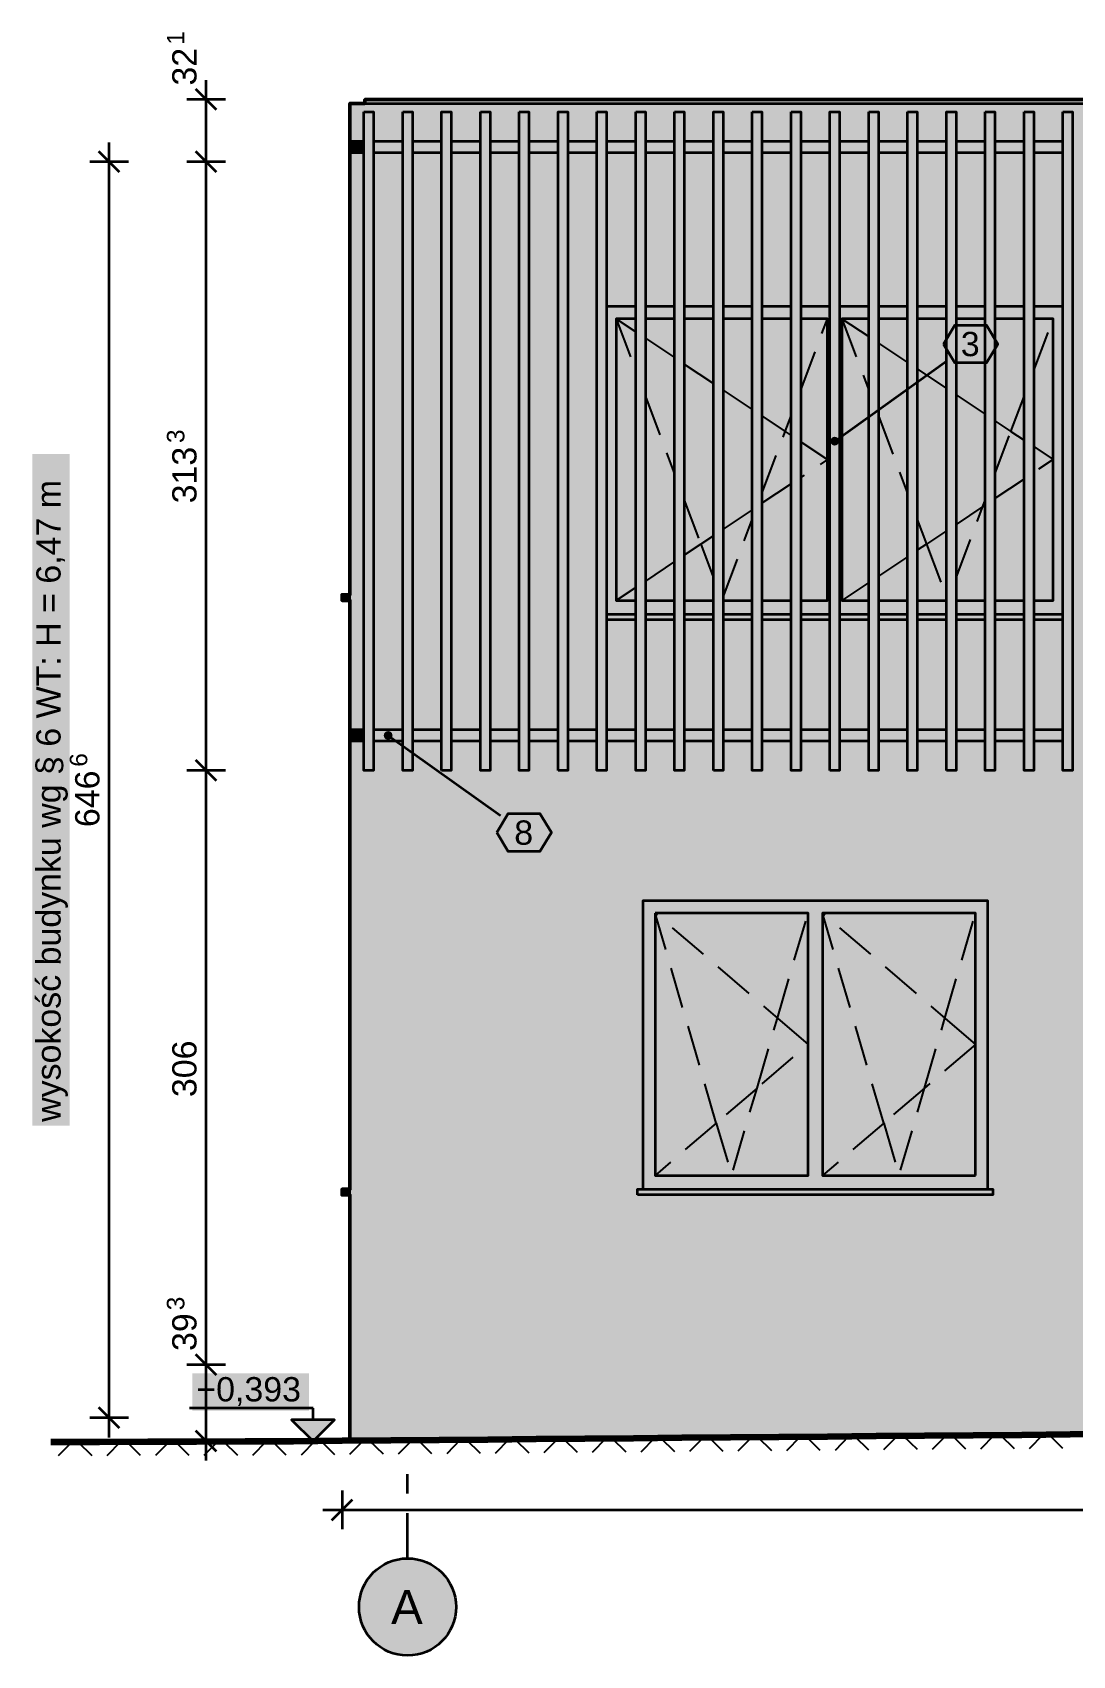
# Model space of a CAD drawing. Header units: metres. Extents: x -8.8 to 9.1, y -1.5 to 7.1.
# Drawn here: x -8.78 to -3.43, y -1.5 to 6.86 of the extents above; entities that cross this region are included whole.
import ezdxf

# ---------------------------------------------------------------- set-up
doc = ezdxf.new("R2010")
doc.units = ezdxf.units.M
doc.linetypes.add('KRESKOWA', pattern=[5.25, 4.2, -1.05])
doc.linetypes.add('PUNKTOWA', pattern=[10.5, 8.4, -1.05, 0, -1.05])
for name, color, linetype, lineweight in [('A-ELEWACJE', 7, 'Continuous', 35), ('A-KRESKOWANIE', 8, 'Continuous', 18), ('A-MASKA', 7, 'Continuous', 18), ('A-OPISY', 2, 'Continuous', 25), ('A-OSIE', 1, 'PUNKTOWA', 25), ('A-RZEDNE', 1, 'Continuous', 25), ('A-TEREN', 32, 'Continuous', 50), ('A-WYMIARY', 1, 'Continuous', 25)]:
    doc.layers.add(name, color=color, linetype=linetype, lineweight=lineweight)
doc.styles.add('PL_ARIAL', font='arial.ttf')

msp = doc.modelspace()

# ---------------------------------------------------------------- hatches: boundary and pattern name
at = {"layer": 'A-ELEWACJE', "true_color": 0xf5f4f1}
for points in [[(-5.8515, 6.4935), (-3.4515, 6.4935), (-1.6515, 6.4935), (1.9485, 6.4935), (3.4385, 6.4935), (3.4385, 6.3), (3.3735, 6.3), (3.3735, 6.45), (3.3235, 6.45), (3.3235, 6.3), (3.1735, 6.3), (3.1735, 6.45), (3.1235, 6.45), (3.1235, 6.3), (2.9735, 6.3), (2.9735, 6.45), (2.9235, 6.45), (2.9235, 6.3), (2.7735, 6.3), (2.7735, 6.45), (2.7235, 6.45), (2.7235, 6.3), (2.5735, 6.3), (2.5735, 6.45), (2.5235, 6.45), (2.5235, 6.3), (2.3735, 6.3), (2.3735, 6.45), (2.3235, 6.45), (2.3235, 6.3), (2.1735, 6.3), (2.1735, 6.45), (2.1235, 6.45), (2.1235, 6.3), (1.9735, 6.3), (1.9735, 6.45), (1.9235, 6.45), (1.9235, 6.3), (1.7735, 6.3), (1.7735, 6.45), (1.7235, 6.45), (1.7235, 6.3), (1.5735, 6.3), (1.5735, 6.45), (1.5235, 6.45), (1.5235, 6.3), (1.3735, 6.3), (1.3735, 6.45), (1.3235, 6.45), (1.3235, 6.3), (1.1735, 6.3), (1.1735, 6.45), (1.1235, 6.45), (1.1235, 6.3), (0.9735, 6.3), (0.9735, 6.45), (0.9235, 6.45), (0.9235, 6.3), (0.7735, 6.3), (0.7735, 6.45), (0.7235, 6.45), (0.7235, 6.3), (0.5735, 6.3), (0.5735, 6.45), (0.5235, 6.45), (0.5235, 6.3), (0.3735, 6.3), (0.3735, 6.45), (0.3235, 6.45), (0.3235, 6.3), (0.1735, 6.3), (0.1735, 6.45), (0.1235, 6.45), (0.1235, 6.3), (-0.0265, 6.3), (-0.0265, 6.45), (-0.0765, 6.45), (-0.0765, 6.3), (-0.2265, 6.3), (-0.2265, 6.45), (-0.2765, 6.45), (-0.2765, 6.3), (-0.4265, 6.3), (-0.4265, 6.45), (-0.4765, 6.45), (-0.4765, 6.3), (-0.6265, 6.3), (-0.6265, 6.45), (-0.6765, 6.45), (-0.6765, 6.3), (-0.8265, 6.3), (-0.8265, 6.45), (-0.8765, 6.45), (-0.8765, 6.3), (-1.0265, 6.3), (-1.0265, 6.45), (-1.0765, 6.45), (-1.0765, 6.3), (-1.2265, 6.3), (-1.2265, 6.45), (-1.2765, 6.45), (-1.2765, 6.3), (-1.4265, 6.3), (-1.4265, 6.45), (-1.4765, 6.45), (-1.4765, 6.3), (-1.6265, 6.3), (-1.6265, 6.45), (-1.6765, 6.45), (-1.6765, 6.3), (-1.8265, 6.3), (-1.8265, 6.45), (-1.8765, 6.45), (-1.8765, 6.3), (-2.0265, 6.3), (-2.0265, 6.45), (-2.0765, 6.45), (-2.0765, 6.3), (-2.2265, 6.3), (-2.2265, 6.45), (-2.2765, 6.45), (-2.2765, 6.3), (-2.4265, 6.3), (-2.4265, 6.45), (-2.4765, 6.45), (-2.4765, 6.3), (-2.6265, 6.3), (-2.6265, 6.45), (-2.6765, 6.45), (-2.6765, 6.3), (-2.8265, 6.3), (-2.8265, 6.45), (-2.8765, 6.45), (-2.8765, 6.3), (-3.0265, 6.3), (-3.0265, 6.45), (-3.0765, 6.45), (-3.0765, 6.3), (-3.2265, 6.3), (-3.2265, 6.45), (-3.2765, 6.45), (-3.2765, 6.3), (-3.4265, 6.3), (-3.4265, 6.45), (-3.4765, 6.45), (-3.4765, 6.3), (-3.6265, 6.3), (-3.6265, 6.45), (-3.6765, 6.45), (-3.6765, 6.3), (-3.8265, 6.3), (-3.8265, 6.45), (-3.8765, 6.45), (-3.8765, 6.3), (-4.0265, 6.3), (-4.0265, 6.45), (-4.0765, 6.45), (-4.0765, 6.3), (-4.2265, 6.3), (-4.2265, 6.45), (-4.2765, 6.45), (-4.2765, 6.3), (-4.4265, 6.3), (-4.4265, 6.45), (-4.4765, 6.45), (-4.4765, 6.3), (-4.6265, 6.3), (-4.6265, 6.45), (-4.6765, 6.45), (-4.6765, 6.3), (-4.8265, 6.3), (-4.8265, 6.45), (-4.8765, 6.45), (-4.8765, 6.3), (-5.0265, 6.3), (-5.0265, 6.45), (-5.0765, 6.45), (-5.0765, 6.3), (-5.2265, 6.3), (-5.2265, 6.45), (-5.2765, 6.45), (-5.2765, 6.3), (-5.4265, 6.3), (-5.4265, 6.45), (-5.4765, 6.45), (-5.4765, 6.3), (-5.6265, 6.3), (-5.6265, 6.45), (-5.6765, 6.45), (-5.6765, 6.3), (-5.8265, 6.3), (-5.8265, 6.45), (-5.8765, 6.45), (-5.8765, 6.3), (-6.0265, 6.3), (-6.0265, 6.45), (-6.0765, 6.45), (-6.0765, 6.3), (-6.2265, 6.3), (-6.2265, 6.45), (-6.2765, 6.45), (-6.2765, 6.3), (-6.4265, 6.3), (-6.4265, 6.45), (-6.4765, 6.45), (-6.4765, 6.3), (-6.6265, 6.3), (-6.6265, 6.45), (-6.6765, 6.45), (-6.6765, 6.3), (-6.8265, 6.3), (-6.8265, 6.45), (-6.8765, 6.45), (-6.8765, 6.3), (-7.0265, 6.3), (-7.0265, 6.45), (-7.0765, 6.45), (-7.0765, 6.3), (-7.1485, 6.3), (-7.1485, 6.4935)], [(-7.1485, 6.24), (-7.0765, 6.24), (-7.0765, 3.27), (-7.1485, 3.27)], [(-7.0265, 6.24), (-6.8765, 6.24), (-6.8765, 3.27), (-7.0265, 3.27)], [(-6.8265, 6.24), (-6.6765, 6.24), (-6.6765, 3.27), (-6.8265, 3.27)], [(-6.6265, 6.24), (-6.4765, 6.24), (-6.4765, 3.27), (-6.6265, 3.27)], [(-6.4265, 6.24), (-6.2765, 6.24), (-6.2765, 3.27), (-6.4265, 3.27)], [(-6.2265, 6.24), (-6.0765, 6.24), (-6.0765, 3.27), (-6.2265, 3.27)], [(-6.0265, 6.24), (-5.8765, 6.24), (-5.8765, 3.27), (-6.0265, 3.27)], [(-5.8265, 5.448), (-5.8265, 6.24), (-5.6765, 6.24), (-5.6765, 5.448)], [(-5.6265, 5.448), (-5.6265, 6.24), (-5.4765, 6.24), (-5.4765, 5.448)], [(-5.4265, 5.448), (-5.4265, 6.24), (-5.2765, 6.24), (-5.2765, 5.448)], [(-5.2265, 5.448), (-5.2265, 6.24), (-5.0765, 6.24), (-5.0765, 5.448)], [(-5.0265, 5.448), (-5.0265, 6.24), (-4.8765, 6.24), (-4.8765, 5.448)], [(-4.8265, 5.448), (-4.8265, 6.24), (-4.6765, 6.24), (-4.6765, 5.448)], [(-4.6265, 5.448), (-4.6265, 6.24), (-4.4765, 6.24), (-4.4765, 5.448)], [(-4.4265, 5.448), (-4.4265, 6.24), (-4.2765, 6.24), (-4.2765, 5.448)], [(-4.2265, 5.448), (-4.2265, 6.24), (-4.0765, 6.24), (-4.0765, 5.448)], [(-4.0265, 5.448), (-4.0265, 6.24), (-3.8765, 6.24), (-3.8765, 5.448)], [(-3.8265, 5.448), (-3.8265, 6.24), (-3.6765, 6.24), (-3.6765, 5.448)], [(-3.6265, 5.448), (-3.6265, 6.24), (-3.4765, 6.24), (-3.4765, 5.448)], [(-3.4265, 6.24), (-3.2765, 6.24), (-3.2765, 3.27), (-3.4265, 3.27)], [(-5.6765, 3.835), (-5.6765, 3.27), (-5.8265, 3.27), (-5.8265, 3.835)], [(-5.4765, 3.835), (-5.4765, 3.27), (-5.6265, 3.27), (-5.6265, 3.835)], [(-5.2765, 3.835), (-5.2765, 3.27), (-5.4265, 3.27), (-5.4265, 3.835)], [(-5.0765, 3.835), (-5.0765, 3.27), (-5.2265, 3.27), (-5.2265, 3.835)], [(-4.8765, 3.835), (-4.8765, 3.27), (-5.0265, 3.27), (-5.0265, 3.835)], [(-4.6765, 3.835), (-4.6765, 3.27), (-4.8265, 3.27), (-4.8265, 3.835)], [(-4.4765, 3.835), (-4.4765, 3.27), (-4.6265, 3.27), (-4.6265, 3.835)], [(-4.2765, 3.835), (-4.2765, 3.27), (-4.4265, 3.27), (-4.4265, 3.835)], [(-4.0765, 3.835), (-4.0765, 3.27), (-4.2265, 3.27), (-4.2265, 3.835)], [(-3.8765, 3.835), (-3.8765, 3.27), (-4.0265, 3.27), (-4.0265, 3.835)], [(-3.6765, 3.835), (-3.6765, 3.27), (-3.8265, 3.27), (-3.8265, 3.835)], [(-3.4765, 3.835), (-3.4765, 3.27), (-3.6265, 3.27), (-3.6265, 3.835)]]:
    msp.add_hatch(color=7, dxfattribs=at).paths.add_polyline_path(points)
at = {"layer": 'A-ELEWACJE', "true_color": 0xa37650}
for points in [[(-7.0765, 6.45), (-7.0265, 6.45), (-7.0265, 3.06), (-7.0765, 3.06)], [(-6.8765, 6.45), (-6.8265, 6.45), (-6.8265, 3.06), (-6.8765, 3.06)], [(-6.6765, 3.06), (-6.6765, 6.45), (-6.6265, 6.45), (-6.6265, 3.06)], [(-6.4765, 6.45), (-6.4265, 6.45), (-6.4265, 3.06), (-6.4765, 3.06)], [(-6.2765, 6.45), (-6.2265, 6.45), (-6.2265, 3.06), (-6.2765, 3.06)], [(-6.0765, 3.06), (-6.0765, 6.45), (-6.0265, 6.45), (-6.0265, 3.06)], [(-5.8765, 6.45), (-5.8265, 6.45), (-5.8265, 3.06), (-5.8765, 3.06)], [(-5.6765, 6.45), (-5.6265, 6.45), (-5.6265, 3.06), (-5.6765, 3.06)], [(-5.4765, 6.45), (-5.4265, 6.45), (-5.4265, 3.06), (-5.4765, 3.06)], [(-5.2765, 3.06), (-5.2765, 6.45), (-5.2265, 6.45), (-5.2265, 3.06)], [(-5.0765, 6.45), (-5.0265, 6.45), (-5.0265, 3.06), (-5.0765, 3.06)], [(-4.8765, 6.45), (-4.8265, 6.45), (-4.8265, 3.06), (-4.8765, 3.06)], [(-4.6765, 3.06), (-4.6765, 6.45), (-4.6265, 6.45), (-4.6265, 3.06)], [(-4.4765, 6.45), (-4.4265, 6.45), (-4.4265, 3.06), (-4.4765, 3.06)], [(-4.2765, 6.45), (-4.2265, 6.45), (-4.2265, 3.06), (-4.2765, 3.06)], [(-4.0765, 3.06), (-4.0765, 6.45), (-4.0265, 6.45), (-4.0265, 3.06)], [(-3.8765, 6.45), (-3.8265, 6.45), (-3.8265, 3.06), (-3.8765, 3.06)], [(-3.6765, 6.45), (-3.6265, 6.45), (-3.6265, 3.06), (-3.6765, 3.06)], [(-3.4765, 6.45), (-3.4265, 6.45), (-3.4265, 3.06), (-3.4765, 3.06)]]:
    msp.add_hatch(color=7, dxfattribs=at).paths.add_polyline_path(points)
at = {"layer": 'A-ELEWACJE', "true_color": 0x75787b}
for points in [[(3.2385, 6.4935), (1.9485, 6.4935), (-1.6515, 6.4935), (-3.4515, 6.4935), (-5.8515, 6.4935), (-6.9415, 6.4935), (-7.0715, 6.4935), (-7.0715, 6.5135), (3.3685, 6.5135), (3.3685, 6.4935)], [(-7.1885, 3.935), (-7.1885, 3.964), (-7.1485, 3.964), (-7.1485, 3.935)], [(-5.6765, 3.864), (-5.6765, 3.835), (-5.8265, 3.835), (-5.8265, 3.864)], [(-5.4765, 3.864), (-5.4765, 3.835), (-5.6265, 3.835), (-5.6265, 3.864)], [(-5.2765, 3.864), (-5.2765, 3.835), (-5.4265, 3.835), (-5.4265, 3.864)], [(-5.0765, 3.864), (-5.0765, 3.835), (-5.2265, 3.835), (-5.2265, 3.864)], [(-4.8765, 3.864), (-4.8765, 3.835), (-5.0265, 3.835), (-5.0265, 3.864)], [(-4.6765, 3.864), (-4.6765, 3.835), (-4.8265, 3.835), (-4.8265, 3.864)], [(-4.4765, 3.864), (-4.4765, 3.835), (-4.6265, 3.835), (-4.6265, 3.864)], [(-4.2765, 3.864), (-4.2765, 3.835), (-4.4265, 3.835), (-4.4265, 3.864)], [(-4.0765, 3.864), (-4.0765, 3.835), (-4.2265, 3.835), (-4.2265, 3.864)], [(-3.8765, 3.864), (-3.8765, 3.835), (-4.0265, 3.835), (-4.0265, 3.864)], [(-3.6765, 3.864), (-3.6765, 3.835), (-3.8265, 3.835), (-3.8265, 3.864)], [(-3.4765, 3.864), (-3.4765, 3.835), (-3.6265, 3.835), (-3.6265, 3.864)], [(-7.1885, 0.875), (-7.1885, 0.904), (-7.1485, 0.904), (-7.1485, 0.875)], [(-5.6665, 0.904), (-3.8365, 0.904), (-3.8365, 0.875), (-5.6665, 0.875)]]:
    msp.add_hatch(color=7, dxfattribs=at).paths.add_polyline_path(points)
at = {"layer": 'A-ELEWACJE', "true_color": 0x6b6e70}
for points in [[(-7.1485, 6.3), (-7.0765, 6.3), (-7.0765, 6.24), (-7.1485, 6.24)], [(-6.8765, 6.3), (-6.8765, 6.24), (-7.0265, 6.24), (-7.0265, 6.3)], [(-6.6765, 6.3), (-6.6765, 6.24), (-6.8265, 6.24), (-6.8265, 6.3)], [(-6.4765, 6.3), (-6.4765, 6.24), (-6.6265, 6.24), (-6.6265, 6.3)], [(-6.2765, 6.3), (-6.2765, 6.24), (-6.4265, 6.24), (-6.4265, 6.3)], [(-6.0765, 6.3), (-6.0765, 6.24), (-6.2265, 6.24), (-6.2265, 6.3)], [(-5.8765, 6.3), (-5.8765, 6.24), (-6.0265, 6.24), (-6.0265, 6.3)], [(-5.6765, 6.3), (-5.6765, 6.24), (-5.8265, 6.24), (-5.8265, 6.3)], [(-5.4765, 6.3), (-5.4765, 6.24), (-5.6265, 6.24), (-5.6265, 6.3)], [(-5.2765, 6.3), (-5.2765, 6.24), (-5.4265, 6.24), (-5.4265, 6.3)], [(-5.0765, 6.3), (-5.0765, 6.24), (-5.2265, 6.24), (-5.2265, 6.3)], [(-4.8765, 6.3), (-4.8765, 6.24), (-5.0265, 6.24), (-5.0265, 6.3)], [(-4.6765, 6.3), (-4.6765, 6.24), (-4.8265, 6.24), (-4.8265, 6.3)], [(-4.4765, 6.3), (-4.4765, 6.24), (-4.6265, 6.24), (-4.6265, 6.3)], [(-4.2765, 6.3), (-4.2765, 6.24), (-4.4265, 6.24), (-4.4265, 6.3)], [(-4.0765, 6.3), (-4.0765, 6.24), (-4.2265, 6.24), (-4.2265, 6.3)], [(-3.8765, 6.3), (-3.8765, 6.24), (-4.0265, 6.24), (-4.0265, 6.3)], [(-3.6765, 6.3), (-3.6765, 6.24), (-3.8265, 6.24), (-3.8265, 6.3)], [(-3.4765, 6.3), (-3.4765, 6.24), (-3.6265, 6.24), (-3.6265, 6.3)], [(-3.2765, 6.3), (-3.2765, 6.24), (-3.4265, 6.24), (-3.4265, 6.3)], [(-7.1485, 3.27), (-7.0765, 3.27), (-7.0765, 3.21), (-7.1485, 3.21)], [(-6.8765, 3.27), (-6.8765, 3.21), (-7.0265, 3.21), (-7.0265, 3.27)], [(-6.6765, 3.27), (-6.6765, 3.21), (-6.8265, 3.21), (-6.8265, 3.27)], [(-6.4765, 3.27), (-6.4765, 3.21), (-6.6265, 3.21), (-6.6265, 3.27)], [(-6.2765, 3.27), (-6.2765, 3.21), (-6.4265, 3.21), (-6.4265, 3.27)], [(-6.0765, 3.27), (-6.0765, 3.21), (-6.2265, 3.21), (-6.2265, 3.27)], [(-5.8765, 3.27), (-5.8765, 3.21), (-6.0265, 3.21), (-6.0265, 3.27)], [(-5.6765, 3.27), (-5.6765, 3.21), (-5.8265, 3.21), (-5.8265, 3.27)], [(-5.4765, 3.27), (-5.4765, 3.21), (-5.6265, 3.21), (-5.6265, 3.27)], [(-5.2765, 3.27), (-5.2765, 3.21), (-5.4265, 3.21), (-5.4265, 3.27)], [(-5.0765, 3.27), (-5.0765, 3.21), (-5.2265, 3.21), (-5.2265, 3.27)], [(-4.8765, 3.27), (-4.8765, 3.21), (-5.0265, 3.21), (-5.0265, 3.27)], [(-4.6765, 3.27), (-4.6765, 3.21), (-4.8265, 3.21), (-4.8265, 3.27)], [(-4.4765, 3.27), (-4.4765, 3.21), (-4.6265, 3.21), (-4.6265, 3.27)], [(-4.2765, 3.27), (-4.2765, 3.21), (-4.4265, 3.21), (-4.4265, 3.27)], [(-4.0765, 3.27), (-4.0765, 3.21), (-4.2265, 3.21), (-4.2265, 3.27)], [(-3.8765, 3.27), (-3.8765, 3.21), (-4.0265, 3.21), (-4.0265, 3.27)], [(-3.6765, 3.27), (-3.6765, 3.21), (-3.8265, 3.21), (-3.8265, 3.27)], [(-3.4765, 3.27), (-3.4765, 3.21), (-3.6265, 3.21), (-3.6265, 3.27)], [(-3.2765, 3.27), (-3.2765, 3.21), (-3.4265, 3.21), (-3.4265, 3.27)]]:
    msp.add_hatch(color=7, dxfattribs=at).paths.add_polyline_path(points)
at = {"layer": 'A-ELEWACJE', "true_color": 0x6a6d70}
for points in [[(-5.6765, 3.935), (-5.6765, 3.864), (-5.8265, 3.864), (-5.8265, 5.448), (-5.6765, 5.448), (-5.6765, 5.385), (-5.7765, 5.385), (-5.7765, 3.935)], [(-5.6265, 5.385), (-5.6265, 5.448), (-5.4765, 5.448), (-5.4765, 5.385)], [(-5.4265, 5.385), (-5.4265, 5.448), (-5.2765, 5.448), (-5.2765, 5.385)], [(-5.2265, 5.385), (-5.2265, 5.448), (-5.0765, 5.448), (-5.0765, 5.385)], [(-5.0265, 5.385), (-5.0265, 5.448), (-4.8765, 5.448), (-4.8765, 5.385)], [(-4.689, 3.935), (-4.689, 5.385), (-4.8265, 5.385), (-4.8265, 5.448), (-4.6765, 5.448), (-4.6765, 3.864), (-4.8265, 3.864), (-4.8265, 3.935)], [(-4.4765, 3.935), (-4.4765, 3.864), (-4.6265, 3.864), (-4.6265, 5.448), (-4.4765, 5.448), (-4.4765, 5.385), (-4.614, 5.385), (-4.614, 3.935)], [(-4.4265, 5.385), (-4.4265, 5.448), (-4.2765, 5.448), (-4.2765, 5.385)], [(-4.2265, 5.385), (-4.2265, 5.448), (-4.0765, 5.448), (-4.0765, 5.385)], [(-4.0265, 5.385), (-4.0265, 5.448), (-3.8765, 5.448), (-3.8765, 5.385)], [(-3.8265, 5.385), (-3.8265, 5.448), (-3.6765, 5.448), (-3.6765, 5.385)], [(-3.5265, 3.935), (-3.5265, 5.385), (-3.6265, 5.385), (-3.6265, 5.448), (-3.4765, 5.448), (-3.4765, 3.864), (-3.6265, 3.864), (-3.6265, 3.935)], [(-5.4765, 3.935), (-5.4765, 3.864), (-5.6265, 3.864), (-5.6265, 3.935)], [(-5.2765, 3.935), (-5.2765, 3.864), (-5.4265, 3.864), (-5.4265, 3.935)], [(-5.0765, 3.935), (-5.0765, 3.864), (-5.2265, 3.864), (-5.2265, 3.935)], [(-4.8765, 3.935), (-4.8765, 3.864), (-5.0265, 3.864), (-5.0265, 3.935)], [(-4.2765, 3.935), (-4.2765, 3.864), (-4.4265, 3.864), (-4.4265, 3.935)], [(-4.0765, 3.935), (-4.0765, 3.864), (-4.2265, 3.864), (-4.2265, 3.935)], [(-3.8765, 3.935), (-3.8765, 3.864), (-4.0265, 3.864), (-4.0265, 3.935)], [(-3.6765, 3.935), (-3.6765, 3.864), (-3.8265, 3.864), (-3.8265, 3.935)]]:
    msp.add_hatch(color=7, dxfattribs=at).paths.add_polyline_path(points)
at = {"layer": 'A-ELEWACJE', "true_color": 0xa9c3cd}
for points in [[(-5.7765, 3.935), (-5.7765, 5.385), (-5.6765, 5.385), (-5.6765, 3.935)], [(-5.6265, 3.935), (-5.6265, 5.385), (-5.4765, 5.385), (-5.4765, 3.935)], [(-5.4265, 3.935), (-5.4265, 5.385), (-5.2765, 5.385), (-5.2765, 3.935)], [(-5.2265, 3.935), (-5.2265, 5.385), (-5.0765, 5.385), (-5.0765, 3.935)], [(-5.0265, 3.935), (-5.0265, 5.385), (-4.8765, 5.385), (-4.8765, 3.935)], [(-4.8265, 3.935), (-4.8265, 5.385), (-4.689, 5.385), (-4.689, 3.935)], [(-4.614, 3.935), (-4.614, 5.385), (-4.4765, 5.385), (-4.4765, 3.935)], [(-4.4265, 3.935), (-4.4265, 5.385), (-4.2765, 5.385), (-4.2765, 3.935)], [(-4.2265, 3.935), (-4.2265, 5.385), (-4.0765, 5.385), (-4.0765, 3.935)], [(-4.0265, 3.935), (-4.0265, 5.385), (-3.8765, 5.385), (-3.8765, 3.935)], [(-3.8265, 3.935), (-3.8265, 5.385), (-3.6765, 5.385), (-3.6765, 3.935)], [(-3.6265, 3.935), (-3.6265, 5.385), (-3.5265, 5.385), (-3.5265, 3.935)], [(-4.789, 0.975), (-5.5765, 0.975), (-5.5765, 2.325), (-4.789, 2.325)], [(-3.9265, 0.975), (-4.714, 0.975), (-4.714, 2.325), (-3.9265, 2.325)]]:
    msp.add_hatch(color=7, dxfattribs=at).paths.add_polyline_path(points)
at = {"layer": 'A-ELEWACJE', "true_color": 0xf5f4f1}
h = msp.add_hatch(color=7, dxfattribs=at)
h.paths.add_polyline_path([(-7.1485, 2.91), (-7.1485, 3.21), (-7.0765, 3.21), (-7.0765, 3.06), (-7.0265, 3.06), (-7.0265, 3.21), (-6.8765, 3.21), (-6.8765, 3.06), (-6.8265, 3.06), (-6.8265, 3.21), (-6.6765, 3.21), (-6.6765, 3.06), (-6.6265, 3.06), (-6.6265, 3.21), (-6.4765, 3.21), (-6.4765, 3.06), (-6.4265, 3.06), (-6.4265, 3.21), (-6.2765, 3.21), (-6.2765, 3.06), (-6.2265, 3.06), (-6.2265, 3.21), (-6.0765, 3.21), (-6.0765, 3.06), (-6.0265, 3.06), (-6.0265, 3.21), (-5.8765, 3.21), (-5.8765, 3.06), (-5.8265, 3.06), (-5.8265, 3.21), (-5.6765, 3.21), (-5.6765, 3.06), (-5.6265, 3.06), (-5.6265, 3.21), (-5.4765, 3.21), (-5.4765, 3.06), (-5.4265, 3.06), (-5.4265, 3.21), (-5.2765, 3.21), (-5.2765, 3.06), (-5.2265, 3.06), (-5.2265, 3.21), (-5.0765, 3.21), (-5.0765, 3.06), (-5.0265, 3.06), (-5.0265, 3.21), (-4.8765, 3.21), (-4.8765, 3.06), (-4.8265, 3.06), (-4.8265, 3.21), (-4.6765, 3.21), (-4.6765, 3.06), (-4.6265, 3.06), (-4.6265, 3.21), (-4.4765, 3.21), (-4.4765, 3.06), (-4.4265, 3.06), (-4.4265, 3.21), (-4.2765, 3.21), (-4.2765, 3.06), (-4.2265, 3.06), (-4.2265, 3.21), (-4.0765, 3.21), (-4.0765, 3.06), (-4.0265, 3.06), (-4.0265, 3.21), (-3.8765, 3.21), (-3.8765, 3.06), (-3.8265, 3.06), (-3.8265, 3.21), (-3.6765, 3.21), (-3.6765, 3.06), (-3.6265, 3.06), (-3.6265, 3.21), (-3.4765, 3.21), (-3.4765, 3.06), (-3.4265, 3.06), (-3.4265, 3.21), (-3.2765, 3.21), (-3.2765, 3.06), (-3.2265, 3.06), (-3.2265, 3.21), (-3.0765, 3.21), (-3.0765, 3.06), (-3.0265, 3.06), (-3.0265, 3.21), (-2.8765, 3.21), (-2.8765, 3.06), (-2.8265, 3.06), (-2.8265, 3.21), (-2.6765, 3.21), (-2.6765, 3.06), (-2.6265, 3.06), (-2.6265, 3.21), (-2.4765, 3.21), (-2.4765, 3.06), (-2.4265, 3.06), (-2.4265, 3.21), (-2.2765, 3.21), (-2.2765, 3.06), (-2.2265, 3.06), (-2.2265, 3.21), (-2.0765, 3.21), (-2.0765, 3.06), (-2.0265, 3.06), (-2.0265, 3.21), (-1.8765, 3.21), (-1.8765, 3.06), (-1.8265, 3.06), (-1.8265, 3.21), (-1.6765, 3.21), (-1.6765, 3.06), (-1.6395, 3.06), (-1.6265, 3.06), (-1.4765, 3.06), (-1.4265, 3.06), (-1.2765, 3.06), (-1.2265, 3.06), (-1.0765, 3.06), (-1.0265, 3.06), (-0.8765, 3.06), (-0.8265, 3.06), (-0.6765, 3.06), (-0.6265, 3.06), (-0.4765, 3.06), (-0.4265, 3.06), (-0.2765, 3.06), (-0.2265, 3.06), (-0.0765, 3.06), (-0.0265, 3.06), (0.1235, 3.06), (0.1735, 3.06), (0.3235, 3.06), (0.3735, 3.06), (0.5235, 3.06), (0.5735, 3.06), (0.7235, 3.06), (0.7735, 3.06), (0.9235, 3.06), (0.9735, 3.06), (1.1235, 3.06), (1.1735, 3.06), (1.3235, 3.06), (1.3735, 3.06), (1.5235, 3.06), (1.5735, 3.06), (1.7235, 3.06), (1.7735, 3.06), (1.9235, 3.06), (1.9365, 3.06), (1.9735, 3.06), (1.9735, 3.21), (2.1235, 3.21), (2.1235, 3.06), (2.1735, 3.06), (2.1735, 3.21), (2.3235, 3.21), (2.3235, 3.06), (2.3735, 3.06), (2.3735, 3.21), (2.5235, 3.21), (2.5235, 3.06), (2.5735, 3.06), (2.5735, 3.21), (2.7235, 3.21), (2.7235, 3.06), (2.7735, 3.06), (2.7735, 3.21), (2.9235, 3.21), (2.9235, 3.06), (2.9735, 3.06), (2.9735, 3.21), (3.1235, 3.21), (3.1235, 3.06), (3.1735, 3.06), (3.1735, 3.21), (3.3235, 3.21), (3.3235, 3.06), (3.3735, 3.06), (3.3735, 3.21), (3.4385, 3.21), (3.4385, 2.91), (3.4385, -0.02), (-2.5515, -0.02), (-2.5515, -0.05), (-2.5515, -0.3493), (-2.6885, -0.3505), (-2.9385, -0.3527), (-3.1885, -0.3549), (-3.4385, -0.3571), (-3.6885, -0.3593), (-3.9385, -0.3615), (-4.1885, -0.3636), (-4.4385, -0.3658), (-4.6885, -0.368), (-4.9385, -0.3702), (-5.1885, -0.3724), (-5.4385, -0.3745), (-5.6885, -0.3767), (-5.9385, -0.3789), (-6.1885, -0.3811), (-6.4385, -0.3833), (-6.6885, -0.3855), (-6.9385, -0.3876), (-7.1485, -0.3895)])
h.paths.add_polyline_path([(-5.6395, 0.904), (-5.6665, 0.904), (-5.6665, 0.875), (-3.8365, 0.875), (-3.8365, 0.904), (-3.8635, 0.904), (-3.8635, 2.388), (-5.6395, 2.388)], flags=0)
h.paths.add_polyline_path([(-1.8395, 2.588), (-1.8395, 0), (2.1365, 0), (2.1365, 2.588)], flags=0)
at = {"layer": 'A-ELEWACJE', "true_color": 0x6a6d70}
h = msp.add_hatch(color=7, dxfattribs=at)
h.paths.add_polyline_path([(-3.8635, 0.904), (-5.6395, 0.904), (-5.6395, 2.388), (-3.8635, 2.388)])
h.paths.add_polyline_path([(-5.5765, 0.975), (-4.789, 0.975), (-4.789, 2.325), (-5.5765, 2.325)], flags=0)
h.paths.add_polyline_path([(-3.9265, 2.325), (-4.714, 2.325), (-4.714, 0.975), (-3.9265, 0.975)], flags=0)
at = {"layer": 'A-MASKA', "true_color": 0xffffff}
for points in [[(-8.591, 1.231), (-8.591, 4.6892), (-8.7835, 4.6892), (-8.7835, 1.231)], [(-7.9593, -0.2355), (-7.3585, -0.2355), (-7.3585, -0.043), (-7.9593, -0.043)]]:
    msp.add_hatch(color=7, dxfattribs=at).paths.add_polyline_path(points)
at = {"layer": 'A-OPISY', "true_color": 0xffffff}
for points in [[(-4.092, 5.255), (-4.0335, 5.3525), (-3.8695, 5.3525), (-3.811, 5.255), (-3.8695, 5.1575), (-4.0335, 5.1575)], [(-6.392, 2.74), (-6.3335, 2.8375), (-6.1695, 2.8375), (-6.111, 2.74), (-6.1695, 2.6425), (-6.3335, 2.6425)]]:
    msp.add_hatch(color=7, dxfattribs=at).paths.add_polyline_path(points)
at = {"layer": 'A-OPISY', "true_color": 0x000000}
for points in [[(-4.629, 4.755), (-4.6298, 4.7608), (-4.632, 4.7663), (-4.6356, 4.7709), (-4.6402, 4.7745), (-4.6457, 4.7767), (-4.6515, 4.7775), (-4.6573, 4.7767), (-4.6628, 4.7745), (-4.6674, 4.7709), (-4.671, 4.7663), (-4.6732, 4.7608), (-4.674, 4.755), (-4.6732, 4.7492), (-4.671, 4.7437), (-4.6674, 4.7391), (-4.6628, 4.7355), (-4.6573, 4.7333), (-4.6515, 4.7325), (-4.6457, 4.7333), (-4.6402, 4.7355), (-4.6356, 4.7391), (-4.632, 4.7437), (-4.6298, 4.7492)], [(-6.929, 3.24), (-6.9298, 3.2458), (-6.932, 3.2513), (-6.9356, 3.2559), (-6.9402, 3.2595), (-6.9457, 3.2617), (-6.9515, 3.2625), (-6.9573, 3.2617), (-6.9628, 3.2595), (-6.9674, 3.2559), (-6.971, 3.2513), (-6.9732, 3.2458), (-6.974, 3.24), (-6.9732, 3.2342), (-6.971, 3.2288), (-6.9674, 3.2241), (-6.9628, 3.2205), (-6.9573, 3.2183), (-6.9515, 3.2175), (-6.9457, 3.2183), (-6.9402, 3.2205), (-6.9356, 3.2241), (-6.932, 3.2288), (-6.9298, 3.2342)]]:
    msp.add_hatch(color=7, dxfattribs=at).paths.add_polyline_path(points)
at = {"layer": 'A-OSIE', "true_color": 0xffffff}
msp.add_hatch(color=7, dxfattribs=at).paths.add_polyline_path([(-6.6015, -1.2462), (-6.6036, -1.2136), (-6.61, -1.1815), (-6.6205, -1.1505), (-6.635, -1.1212), (-6.6532, -1.094), (-6.6747, -1.0694), (-6.6993, -1.0479), (-6.7265, -1.0297), (-6.7558, -1.0152), (-6.7868, -1.0047), (-6.8189, -0.9983), (-6.8515, -0.9962), (-6.8841, -0.9983), (-6.9162, -1.0047), (-6.9472, -1.0152), (-6.9765, -1.0297), (-7.0037, -1.0479), (-7.0283, -1.0694), (-7.0498, -1.094), (-7.068, -1.1212), (-7.0825, -1.1505), (-7.093, -1.1815), (-7.0994, -1.2136), (-7.1015, -1.2462), (-7.0994, -1.2788), (-7.093, -1.3109), (-7.0825, -1.3419), (-7.068, -1.3712), (-7.0498, -1.3984), (-7.0283, -1.423), (-7.0037, -1.4445), (-6.9765, -1.4627), (-6.9472, -1.4772), (-6.9162, -1.4877), (-6.8841, -1.4941), (-6.8515, -1.4962), (-6.8189, -1.4941), (-6.7868, -1.4877), (-6.7558, -1.4772), (-6.7265, -1.4627), (-6.6993, -1.4445), (-6.6747, -1.423), (-6.6532, -1.3984), (-6.635, -1.3712), (-6.6205, -1.3419), (-6.61, -1.3109), (-6.6036, -1.2788)])
at = {"layer": 'A-RZEDNE', "true_color": 0x000000}
msp.add_hatch(color=7, dxfattribs=at).paths.add_polyline_path([(-7.3385, -0.393), (-7.2285, -0.283), (-7.4485, -0.283)])

# ---------------------------------------------------------------- linework, layer by layer
at = {"layer": 'A-ELEWACJE', "lineweight": 50, "ltscale": 0.05}
msp.add_lwpolyline([(-7.1485, -0.3885), (-7.1485, 0.875), (-7.1885, 0.875), (-7.1885, 0.904), (-7.1485, 0.904), (-7.1485, 2.388), (-7.1485, 2.4), (-7.1485, 2.91), (-7.1485, 3.21), (-7.1485, 3.27), (-7.1485, 3.935), (-7.1885, 3.935), (-7.1885, 3.964), (-7.1485, 3.964), (-7.1485, 5.448), (-7.1485, 5.46), (-7.1485, 6.24), (-7.1485, 6.3), (-7.1485, 6.4935), (-7.1415, 6.4935), (-7.0715, 6.4935), (-7.0715, 6.5135), (-6.6615, 6.5135), (2.9585, 6.5135)], dxfattribs=at)
at = {"layer": 'A-ELEWACJE', "lineweight": 35, "ltscale": 0.05}
for points in [[(-7.1485, 6.3004), (-7.1485, 6.4935), (-5.8515, 6.4935), (-3.4515, 6.4935), (-1.6515, 6.4935), (1.9485, 6.4935), (3.4381, 6.4935)], [(-7.0765, 6.45), (-7.0265, 6.45), (-7.0265, 3.06), (-7.0765, 3.06), (-7.0765, 6.45)], [(-7.0715, 6.4939), (-7.0715, 6.5135), (3.3685, 6.5135), (3.3685, 6.4939)], [(-6.8765, 6.45), (-6.8265, 6.45), (-6.8265, 3.06), (-6.8765, 3.06), (-6.8765, 6.45)], [(-6.6765, 3.06), (-6.6765, 6.45), (-6.6265, 6.45), (-6.6265, 3.06), (-6.6765, 3.06)], [(-6.4765, 6.45), (-6.4265, 6.45), (-6.4265, 3.06), (-6.4765, 3.06), (-6.4765, 6.45)], [(-6.2765, 6.45), (-6.2265, 6.45), (-6.2265, 3.06), (-6.2765, 3.06), (-6.2765, 6.45)], [(-6.0765, 3.06), (-6.0765, 6.45), (-6.0265, 6.45), (-6.0265, 3.06), (-6.0765, 3.06)], [(-5.8765, 6.45), (-5.8265, 6.45), (-5.8265, 3.06), (-5.8765, 3.06), (-5.8765, 6.45)], [(-5.6765, 6.45), (-5.6265, 6.45), (-5.6265, 3.06), (-5.6765, 3.06), (-5.6765, 6.45)], [(-5.4765, 6.45), (-5.4265, 6.45), (-5.4265, 3.06), (-5.4765, 3.06), (-5.4765, 6.45)], [(-5.2765, 3.06), (-5.2765, 6.45), (-5.2265, 6.45), (-5.2265, 3.06), (-5.2765, 3.06)], [(-5.0765, 6.45), (-5.0265, 6.45), (-5.0265, 3.06), (-5.0765, 3.06), (-5.0765, 6.45)], [(-4.8765, 6.45), (-4.8265, 6.45), (-4.8265, 3.06), (-4.8765, 3.06), (-4.8765, 6.45)], [(-4.6765, 3.06), (-4.6765, 6.45), (-4.6265, 6.45), (-4.6265, 3.06), (-4.6765, 3.06)], [(-4.4765, 6.45), (-4.4265, 6.45), (-4.4265, 3.06), (-4.4765, 3.06), (-4.4765, 6.45)], [(-4.2765, 6.45), (-4.2265, 6.45), (-4.2265, 3.06), (-4.2765, 3.06), (-4.2765, 6.45)], [(-4.0765, 3.06), (-4.0765, 6.45), (-4.0265, 6.45), (-4.0265, 3.06), (-4.0765, 3.06)], [(-3.8765, 6.45), (-3.8265, 6.45), (-3.8265, 3.06), (-3.8765, 3.06), (-3.8765, 6.45)], [(-3.6765, 6.45), (-3.6265, 6.45), (-3.6265, 3.06), (-3.6765, 3.06), (-3.6765, 6.45)], [(-3.4765, 6.45), (-3.4265, 6.45), (-3.4265, 3.06), (-3.4765, 3.06), (-3.4765, 6.45)], [(-7.0769, 6.24), (-7.1485, 6.24), (-7.1485, 6.3), (-7.0769, 6.3)], [(-7.0261, 6.3), (-6.8769, 6.3)], [(-6.8261, 6.3), (-6.6769, 6.3)], [(-6.6261, 6.3), (-6.4769, 6.3)], [(-6.4261, 6.3), (-6.2769, 6.3)], [(-6.2261, 6.3), (-6.0769, 6.3)], [(-6.0261, 6.3), (-5.8769, 6.3)], [(-5.8261, 6.3), (-5.6769, 6.3)], [(-5.6261, 6.3), (-5.4769, 6.3)], [(-5.4261, 6.3), (-5.2769, 6.3)], [(-5.2261, 6.3), (-5.0769, 6.3)], [(-5.0261, 6.3), (-4.8769, 6.3)], [(-4.8261, 6.3), (-4.6769, 6.3)], [(-4.6261, 6.3), (-4.4769, 6.3)], [(-4.4261, 6.3), (-4.2769, 6.3)], [(-4.2261, 6.3), (-4.0769, 6.3)], [(-4.0261, 6.3), (-3.8769, 6.3)], [(-3.8261, 6.3), (-3.6769, 6.3)], [(-3.6261, 6.3), (-3.4769, 6.3)], [(-7.1485, 3.2704), (-7.1485, 6.2396)], [(-6.8769, 6.24), (-7.0261, 6.24)], [(-6.6769, 6.24), (-6.8261, 6.24)], [(-6.4769, 6.24), (-6.6261, 6.24)], [(-6.2769, 6.24), (-6.4261, 6.24)], [(-6.0769, 6.24), (-6.2261, 6.24)], [(-5.8769, 6.24), (-6.0261, 6.24)], [(-5.6769, 6.24), (-5.8261, 6.24)], [(-5.4769, 6.24), (-5.6261, 6.24)], [(-5.2769, 6.24), (-5.4261, 6.24)], [(-5.0769, 6.24), (-5.2261, 6.24)], [(-4.8769, 6.24), (-5.0261, 6.24)], [(-4.6769, 6.24), (-4.8261, 6.24)], [(-4.4769, 6.24), (-4.6261, 6.24)], [(-4.2769, 6.24), (-4.4261, 6.24)], [(-4.0769, 6.24), (-4.2261, 6.24)], [(-3.8769, 6.24), (-4.0261, 6.24)], [(-3.6769, 6.24), (-3.8261, 6.24)], [(-3.4769, 6.24), (-3.6261, 6.24)], [(-5.6769, 5.448), (-5.8261, 5.448)], [(-5.4769, 5.448), (-5.6261, 5.448)], [(-5.2769, 5.448), (-5.4261, 5.448)], [(-5.0769, 5.448), (-5.2261, 5.448)], [(-4.8769, 5.448), (-5.0261, 5.448)], [(-4.6769, 5.448), (-4.8261, 5.448)], [(-4.4769, 5.448), (-4.6261, 5.448)], [(-4.2769, 5.448), (-4.4261, 5.448)], [(-4.0769, 5.448), (-4.2261, 5.448)], [(-3.8769, 5.448), (-4.0261, 5.448)], [(-3.6769, 5.448), (-3.8261, 5.448)], [(-3.4769, 5.448), (-3.6261, 5.448)], [(-5.6769, 5.385), (-5.7765, 5.385), (-5.7765, 3.935), (-5.6769, 3.935)], [(-5.4769, 5.385), (-5.6261, 5.385)], [(-5.2769, 5.385), (-5.4261, 5.385)], [(-5.0769, 5.385), (-5.2261, 5.385)], [(-4.8769, 5.385), (-5.0261, 5.385)], [(-4.8261, 3.935), (-4.689, 3.935), (-4.689, 5.385), (-4.8261, 5.385)], [(-4.4769, 5.385), (-4.614, 5.385), (-4.614, 3.935), (-4.4769, 3.935)], [(-4.2769, 5.385), (-4.4261, 5.385)], [(-4.0769, 5.385), (-4.2261, 5.385)], [(-3.8769, 5.385), (-4.0261, 5.385)], [(-3.6769, 5.385), (-3.8261, 5.385)], [(-3.6261, 3.935), (-3.5265, 3.935), (-3.5265, 5.385), (-3.6261, 5.385)], [(-7.1489, 3.935), (-7.1885, 3.935), (-7.1885, 3.964), (-7.1489, 3.964)], [(-5.6261, 3.935), (-5.4769, 3.935)], [(-5.4261, 3.935), (-5.2769, 3.935)], [(-5.2261, 3.935), (-5.0769, 3.935)], [(-5.0261, 3.935), (-4.8769, 3.935)], [(-4.4261, 3.935), (-4.2769, 3.935)], [(-4.2261, 3.935), (-4.0769, 3.935)], [(-4.0261, 3.935), (-3.8769, 3.935)], [(-3.8261, 3.935), (-3.6769, 3.935)], [(-5.8261, 3.864), (-5.6769, 3.864)], [(-5.6261, 3.864), (-5.4769, 3.864)], [(-5.4261, 3.864), (-5.2769, 3.864)], [(-5.2261, 3.864), (-5.0769, 3.864)], [(-5.0261, 3.864), (-4.8769, 3.864)], [(-4.8261, 3.864), (-4.6769, 3.864)], [(-4.6261, 3.864), (-4.4769, 3.864)], [(-4.4261, 3.864), (-4.2769, 3.864)], [(-4.2261, 3.864), (-4.0769, 3.864)], [(-4.0261, 3.864), (-3.8769, 3.864)], [(-3.8261, 3.864), (-3.6769, 3.864)], [(-3.6261, 3.864), (-3.4769, 3.864)], [(-5.6769, 3.835), (-5.8261, 3.835)], [(-5.4769, 3.835), (-5.6261, 3.835)], [(-5.2769, 3.835), (-5.4261, 3.835)], [(-5.0769, 3.835), (-5.2261, 3.835)], [(-4.8769, 3.835), (-5.0261, 3.835)], [(-4.6769, 3.835), (-4.8261, 3.835)], [(-4.4769, 3.835), (-4.6261, 3.835)], [(-4.2769, 3.835), (-4.4261, 3.835)], [(-4.0769, 3.835), (-4.2261, 3.835)], [(-3.8769, 3.835), (-4.0261, 3.835)], [(-3.6769, 3.835), (-3.8261, 3.835)], [(-3.4769, 3.835), (-3.6261, 3.835)], [(-7.0769, 3.21), (-7.1485, 3.21), (-7.1485, 3.27), (-7.0769, 3.27)], [(-7.0261, 3.27), (-6.8769, 3.27)], [(-6.8261, 3.27), (-6.6769, 3.27)], [(-6.6261, 3.27), (-6.4769, 3.27)], [(-6.4261, 3.27), (-6.2769, 3.27)], [(-6.2261, 3.27), (-6.0769, 3.27)], [(-6.0261, 3.27), (-5.8769, 3.27)], [(-5.8261, 3.27), (-5.6769, 3.27)], [(-5.6261, 3.27), (-5.4769, 3.27)], [(-5.4261, 3.27), (-5.2769, 3.27)], [(-5.2261, 3.27), (-5.0769, 3.27)], [(-5.0261, 3.27), (-4.8769, 3.27)], [(-4.8261, 3.27), (-4.6769, 3.27)], [(-4.6261, 3.27), (-4.4769, 3.27)], [(-4.4261, 3.27), (-4.2769, 3.27)], [(-4.2261, 3.27), (-4.0769, 3.27)], [(-4.0261, 3.27), (-3.8769, 3.27)], [(-3.8261, 3.27), (-3.6769, 3.27)], [(-3.6261, 3.27), (-3.4769, 3.27)], [(-7.1485, -0.3891), (-7.1485, 2.91), (-7.1485, 3.2096)], [(-6.8769, 3.21), (-7.0261, 3.21)], [(-6.6769, 3.21), (-6.8261, 3.21)], [(-6.4769, 3.21), (-6.6261, 3.21)], [(-6.2769, 3.21), (-6.4261, 3.21)], [(-6.0769, 3.21), (-6.2261, 3.21)], [(-5.8769, 3.21), (-6.0261, 3.21)], [(-5.6769, 3.21), (-5.8261, 3.21)], [(-5.4769, 3.21), (-5.6261, 3.21)], [(-5.2769, 3.21), (-5.4261, 3.21)], [(-5.0769, 3.21), (-5.2261, 3.21)], [(-4.8769, 3.21), (-5.0261, 3.21)], [(-4.6769, 3.21), (-4.8261, 3.21)], [(-4.4769, 3.21), (-4.6261, 3.21)], [(-4.2769, 3.21), (-4.4261, 3.21)], [(-4.0769, 3.21), (-4.2261, 3.21)], [(-3.8769, 3.21), (-4.0261, 3.21)], [(-3.6769, 3.21), (-3.8261, 3.21)], [(-3.4769, 3.21), (-3.6261, 3.21)], [(-3.8635, 0.9044), (-3.8635, 2.388), (-5.6395, 2.388), (-5.6395, 0.9044)], [(-5.5765, 2.325), (-5.5765, 0.975), (-4.789, 0.975), (-4.789, 2.325), (-5.5765, 2.325)], [(-3.9265, 0.975), (-3.9265, 2.325), (-4.714, 2.325), (-4.714, 0.975), (-3.9265, 0.975)], [(-7.1489, 0.875), (-7.1885, 0.875), (-7.1885, 0.904), (-7.1489, 0.904)], [(-5.6665, 0.875), (-5.6665, 0.904), (-3.8365, 0.904), (-3.8365, 0.875), (-5.6665, 0.875)]]:
    msp.add_lwpolyline(points, dxfattribs=at)
at = {"layer": 'A-ELEWACJE', "linetype": 'KRESKOWA', "lineweight": 25, "ltscale": 0.05, "flags": 128}
for points in [[(-5.7765, 5.385), (-5.6765, 5.1183)], [(-5.7765, 5.385), (-5.6765, 5.3183)], [(-4.8265, 5.0183), (-4.689, 5.385)], [(-4.614, 5.385), (-4.4765, 5.0183)], [(-4.614, 5.385), (-4.4765, 5.2933)], [(-3.6265, 5.1183), (-3.5265, 5.385)], [(-5.6265, 5.285), (-5.4765, 5.185)], [(-4.4265, 5.26), (-4.2765, 5.16)], [(-5.4265, 5.1517), (-5.2765, 5.0517)], [(-4.2265, 5.1267), (-4.0765, 5.0267)], [(-5.2265, 5.0183), (-5.0765, 4.9183)], [(-5.6265, 4.985), (-5.4765, 4.585)], [(-4.0265, 4.9933), (-3.8765, 4.8933)], [(-3.744, 4.805), (-3.6765, 4.985)], [(-5.0265, 4.885), (-4.9065, 4.805)], [(-4.9065, 4.805), (-4.8765, 4.885)], [(-4.4265, 4.885), (-4.2765, 4.485)], [(-3.8265, 4.86), (-3.744, 4.805)], [(-5.0265, 4.485), (-4.9065, 4.805)], [(-4.9065, 4.805), (-4.8765, 4.785)], [(-3.8265, 4.585), (-3.744, 4.805)], [(-3.744, 4.805), (-3.6765, 4.76)], [(-4.8265, 4.7517), (-4.689, 4.66), (-4.8265, 4.5683)], [(-3.6265, 4.7267), (-3.5265, 4.66), (-3.6265, 4.5933)], [(-4.8765, 4.535), (-5.0265, 4.435)], [(-3.6765, 4.56), (-3.8265, 4.46)], [(-5.4265, 4.4517), (-5.3415, 4.225)], [(-3.889, 4.4183), (-3.8765, 4.4517)], [(-5.0765, 4.4017), (-5.2265, 4.3017)], [(-5.2265, 3.9517), (-5.0765, 4.3517)], [(-4.2265, 4.3517), (-4.179, 4.225)], [(-4.0265, 4.0517), (-3.889, 4.4183)], [(-3.889, 4.4183), (-4.0265, 4.3267)], [(-5.2765, 4.2683), (-5.3415, 4.225)], [(-4.0765, 4.2933), (-4.179, 4.225)], [(-5.3415, 4.225), (-5.4265, 4.1683)], [(-5.3415, 4.225), (-5.2765, 4.0517)], [(-4.179, 4.225), (-4.2265, 4.1933)], [(-4.179, 4.225), (-4.0765, 3.9517)], [(-5.4765, 4.135), (-5.6265, 4.035)], [(-4.2765, 4.16), (-4.4265, 4.06)], [(-4.4765, 4.0267), (-4.614, 3.935)], [(-5.6765, 4.0017), (-5.7765, 3.935)], [(-5.2615, 1.245), (-5.5765, 2.325), (-4.9465, 1.785)], [(-4.9465, 1.785), (-4.789, 2.325)], [(-4.399, 1.245), (-4.714, 2.325), (-4.084, 1.785)], [(-4.084, 1.785), (-3.9265, 2.325)], [(-4.9465, 1.785), (-4.789, 1.65), (-5.0515, 1.425)], [(-5.0515, 1.425), (-4.9465, 1.785)], [(-4.189, 1.425), (-4.084, 1.785)], [(-4.084, 1.785), (-3.9265, 1.65)], [(-3.9265, 1.65), (-4.189, 1.425)], [(-5.0515, 1.425), (-5.2615, 1.245)], [(-5.2615, 1.245), (-5.1827, 0.975), (-5.0515, 1.425)], [(-4.189, 1.425), (-4.399, 1.245)], [(-4.399, 1.245), (-4.3202, 0.975), (-4.189, 1.425)], [(-5.2615, 1.245), (-5.5765, 0.975)], [(-4.399, 1.245), (-4.714, 0.975)]]:
    msp.add_lwpolyline(points, dxfattribs=at)
at = {"layer": 'A-KRESKOWANIE', "lineweight": 25, "ltscale": 0.05}
for points in [[(-8.6487, -0.4668), (-8.5781, -0.3959)], [(-8.5489, -0.3958), (-8.4779, -0.4663)], [(-8.3987, -0.4661), (-8.3281, -0.3952)], [(-8.2989, -0.3951), (-8.2279, -0.4656)], [(-8.1487, -0.4654), (-8.0781, -0.3945)], [(-8.0489, -0.3944), (-7.9779, -0.4649)], [(-7.8987, -0.4647), (-7.8281, -0.3938)], [(-7.7989, -0.3937), (-7.7279, -0.4642)], [(-7.6485, -0.4639), (-7.5781, -0.3928)], [(-7.5489, -0.3926), (-7.4777, -0.4629)], [(-7.3982, -0.4624), (-7.3281, -0.391)], [(-7.2989, -0.3908), (-7.2275, -0.4609)], [(-7.1482, -0.4602), (-7.0781, -0.3889)], [(-7.0489, -0.3886), (-6.9775, -0.4587)], [(-6.8982, -0.458), (-6.8281, -0.3867)], [(-6.7989, -0.3864), (-6.7275, -0.4565)], [(-6.6482, -0.4558), (-6.5781, -0.3845)], [(-6.5489, -0.3842), (-6.4775, -0.4543)], [(-6.3982, -0.4536), (-6.3281, -0.3823)], [(-6.2989, -0.3821), (-6.2275, -0.4521)], [(-6.1482, -0.4514), (-6.0781, -0.3801)], [(-6.0489, -0.3799), (-5.9775, -0.45)], [(-5.8982, -0.4493), (-5.8281, -0.3779)], [(-5.7989, -0.3777), (-5.7275, -0.4478)], [(-5.6482, -0.4471), (-5.5781, -0.3758)], [(-5.5489, -0.3755), (-5.4775, -0.4456)], [(-5.3982, -0.4449), (-5.3281, -0.3736)], [(-5.2989, -0.3733), (-5.2275, -0.4434)], [(-5.1482, -0.4427), (-5.0781, -0.3714)], [(-5.0489, -0.3711), (-4.9775, -0.4412)], [(-4.8982, -0.4405), (-4.8281, -0.3692)], [(-4.7989, -0.369), (-4.7275, -0.4391)], [(-4.6482, -0.4384), (-4.5781, -0.367)], [(-4.5489, -0.3668), (-4.4775, -0.4369)], [(-4.3982, -0.4362), (-4.3281, -0.3649)], [(-4.2989, -0.3646), (-4.2275, -0.4347)], [(-4.1482, -0.434), (-4.0781, -0.3627)], [(-4.0489, -0.3624), (-3.9775, -0.4325)], [(-3.8982, -0.4318), (-3.8281, -0.3605)], [(-3.7989, -0.3602), (-3.7275, -0.4303)], [(-3.6482, -0.4296), (-3.5781, -0.3583)], [(-3.5489, -0.3581), (-3.4775, -0.4281)]]:
    msp.add_lwpolyline(points, dxfattribs=at)
at = {"layer": 'A-OPISY', "lineweight": 35, "ltscale": 0.05}
for points in [[(-4.092, 5.255), (-4.0335, 5.3525), (-3.8695, 5.3525), (-3.811, 5.255), (-3.8695, 5.1575), (-4.0335, 5.1575)], [(-6.392, 2.74), (-6.3335, 2.8375), (-6.1695, 2.8375), (-6.111, 2.74), (-6.1695, 2.6425), (-6.3335, 2.6425)]]:
    msp.add_lwpolyline(points, close=True, dxfattribs=at)
for points in [[(-4.6515, 4.755), (-4.0736, 5.1678)], [(-6.9515, 3.24), (-6.3736, 2.8272)]]:
    msp.add_lwpolyline(points, dxfattribs=at)
at = {"layer": 'A-OSIE', "linetype": 'PUNKTOWA', "lineweight": 35, "ltscale": 0.027778, "flags": 128}
msp.add_lwpolyline([(-6.8515, -0.9962), (-6.8515, -0.4712)], dxfattribs=at)
at = {"layer": 'A-OSIE', "linetype": 'Continuous', "lineweight": 35, "ltscale": 0.05}
msp.add_circle((-6.8515, -1.2462), 0.25, dxfattribs=at)
at = {"layer": 'A-RZEDNE', "lineweight": 35, "ltscale": 0.05}
for points in [[(-7.3385, -0.223), (-7.9743, -0.223)], [(-7.3385, -0.283), (-7.3385, -0.223)], [(-7.2385, -0.393), (-7.4585, -0.393)]]:
    msp.add_lwpolyline(points, dxfattribs=at)
msp.add_lwpolyline([(-7.3385, -0.393), (-7.2285, -0.283), (-7.4485, -0.283)], close=True, dxfattribs=at)
at = {"layer": 'A-TEREN', "lineweight": 140, "ltscale": 0.05}
msp.add_lwpolyline([(-8.6885, -0.3962), (-8.4385, -0.3955), (-8.1885, -0.3948), (-7.9385, -0.3941), (-7.6885, -0.3934), (-7.4385, -0.392), (-7.1885, -0.3898), (-6.9385, -0.3876), (-6.6885, -0.3855), (-6.4385, -0.3833), (-6.1885, -0.3811), (-5.9385, -0.3789), (-5.6885, -0.3767), (-5.4385, -0.3745), (-5.1885, -0.3724), (-4.9385, -0.3702), (-4.6885, -0.368), (-4.4385, -0.3658), (-4.1885, -0.3636), (-3.9385, -0.3615), (-3.6885, -0.3593), (-3.4385, -0.3571), (-3.1885, -0.3549)], dxfattribs=at)
at = {"layer": 'A-WYMIARY', "lineweight": 35, "ltscale": 0.05}
for points in [[(-7.8885, -0.493), (-7.8885, 6.614)], [(-7.8355, 6.461), (-7.9415, 6.567)], [(-7.7885, 6.514), (-7.9885, 6.514)], [(-8.3885, -0.373), (-8.3885, 6.293)], [(-8.2885, 6.193), (-8.4885, 6.193)], [(-8.3355, 6.14), (-8.4415, 6.246)], [(-7.7885, 6.193), (-7.9885, 6.193)], [(-7.8355, 6.14), (-7.9415, 6.246)], [(-7.8355, 3.007), (-7.9415, 3.113)], [(-7.7885, 3.06), (-7.9885, 3.06)], [(-7.7885, 0), (-7.9885, 0)], [(-7.8355, -0.053), (-7.9415, 0.053)], [(-8.3355, -0.326), (-8.4415, -0.22)], [(-8.2885, -0.273), (-8.4885, -0.273)], [(-7.7885, -0.393), (-7.9885, -0.393)], [(-7.8355, -0.446), (-7.9415, -0.34)], [(-7.1885, -0.6462), (-7.1885, -0.8462)], [(-7.2885, -0.7462), (7.2485, -0.7462)], [(-7.2415, -0.7992), (-7.1355, -0.6932)]]:
    msp.add_lwpolyline(points, dxfattribs=at)

# ---------------------------------------------------------------- texts
at = {"layer": 'A-OPISY', "style": 'PL_ARIAL'}
for s, p in [('3', (-4.002, 5.1925)), ('8', (-6.302, 2.6775))]:
    msp.add_text(s, height=0.125, dxfattribs=at).set_placement(p)
at = {"layer": 'A-OSIE', "style": 'PL_ARIAL'}
msp.add_text('A', height=0.175, dxfattribs=at).set_placement((-6.9363, -1.3337))
at = {"layer": 'A-RZEDNE', "style": 'PL_ARIAL'}
msp.add_text('−0,393', height=0.125, dxfattribs=at).set_placement((-7.9393, -0.188))
at = {"layer": 'A-WYMIARY', "style": 'PL_ARIAL'}
for s, height, p in [('1', 0.09, (-8.001, 6.7951)), ('32', 0.125, (-7.9385, 6.5855)), ('3', 0.09, (-8.001, 4.7454)), ('313', 0.125, (-7.9385, 4.4348)), ('wysokość budynku wg § 6 WT: H = 6,47 m', 0.125, (-8.6385, 1.251)), ('6', 0.09, (-8.501, 3.0789)), ('646', 0.125, (-8.4385, 2.7683)), ('306', 0.125, (-7.9385, 1.3784)), ('3', 0.09, (-8.001, 0.2811)), ('39', 0.125, (-7.9385, 0.0715))]:
    msp.add_text(s, height=height, rotation=90, dxfattribs=at).set_placement(p)

doc.saveas('drawing.dxf')
